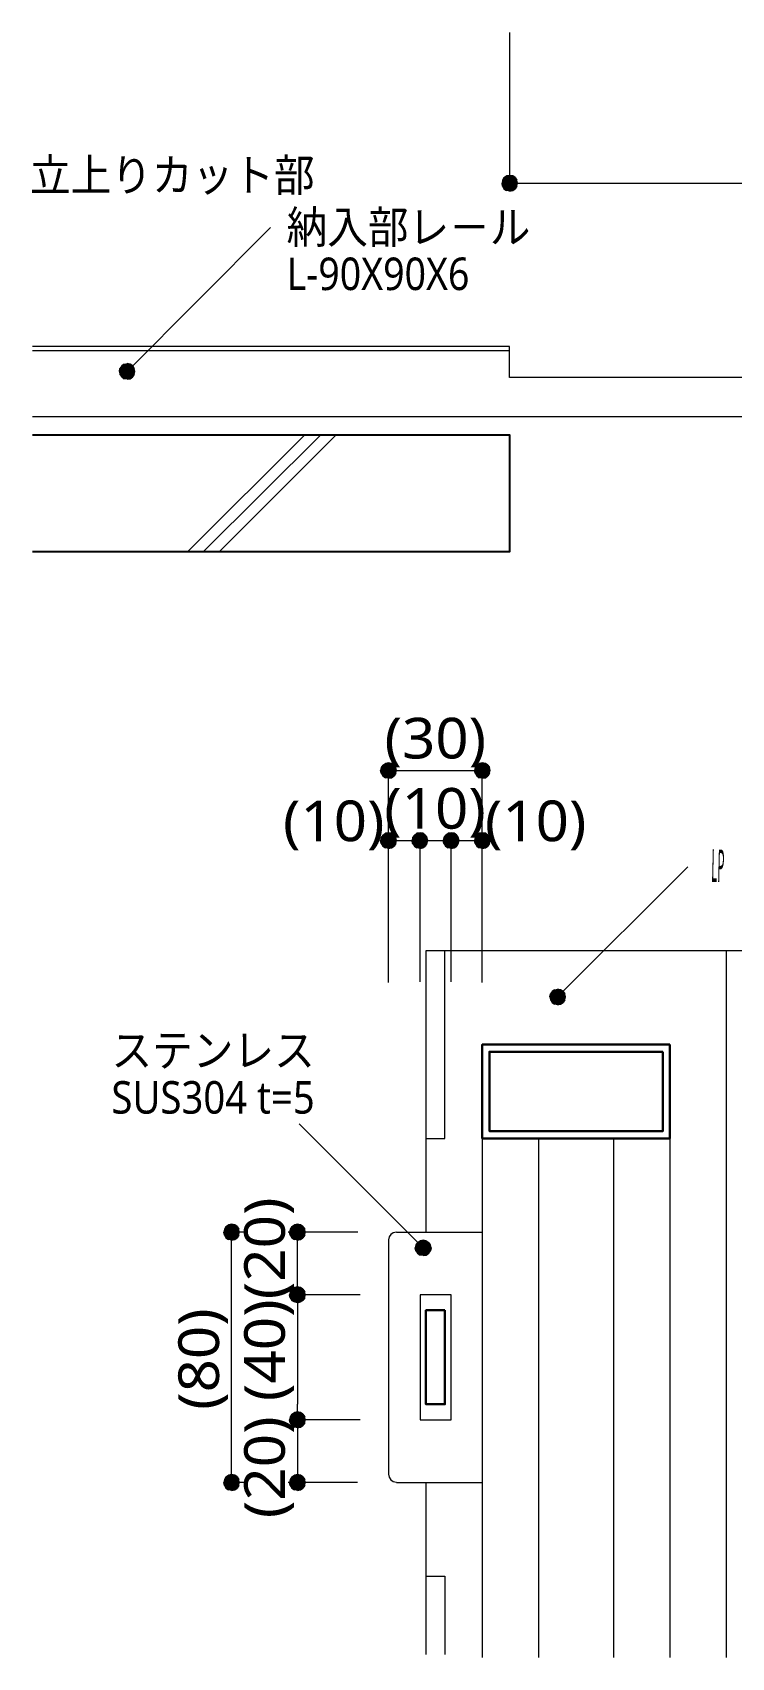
# Model space of a CAD drawing. Header units: millimetres. Extents: x 0 to 420, y 0 to 297.
# Drawn here: x 73.7 to 118.4, y 57.6 to 161.5 of the extents above; entities that cross this region are included whole.
import ezdxf
from ezdxf.enums import TextEntityAlignment as Align

# ---------------------------------------------------------------- set-up
doc = ezdxf.new("R2010")
doc.units = ezdxf.units.MM
doc.styles.add('kst32b', font='NotoSansJP-Variable.ttf')

msp = doc.modelspace()

# ---------------------------------------------------------------- hatches: boundary and pattern name
h = msp.add_hatch(color=7)
h.paths.add_polyline_path([(103.76, 152.04), (103.74, 151.85), (104.22, 151.85), (103.76, 152.04)])
h.paths.add_polyline_path([(103.74, 151.85), (104.22, 151.85), (103.76, 151.66), (103.74, 151.85)])
h.paths.add_polyline_path([(104.22, 151.85), (103.76, 151.66), (103.86, 151.49), (104.22, 151.85)])
h = msp.add_hatch(color=7)
h.paths.add_polyline_path([(104.22, 152.34), (104.03, 152.32), (104.22, 151.85), (104.22, 152.34)])
h.paths.add_polyline_path([(104.03, 152.32), (104.22, 151.85), (103.86, 152.21), (104.03, 152.32)])
h.paths.add_polyline_path([(104.22, 151.85), (103.86, 152.21), (103.76, 152.04), (104.22, 151.85)])
h = msp.add_hatch(color=7)
h.paths.add_polyline_path([(103.86, 151.49), (104.03, 151.38), (104.22, 151.85), (103.86, 151.49)])
h.paths.add_polyline_path([(104.03, 151.38), (104.22, 151.85), (104.22, 151.34), (104.03, 151.38)])
h.paths.add_polyline_path([(104.22, 151.85), (104.22, 151.34), (104.42, 151.38), (104.22, 151.85)])
for points in [[(104.42, 152.32), (104.22, 152.34), (104.22, 151.85), (104.42, 152.32)], [(79.29, 139.62), (79.42, 139.47), (79.76, 139.81), (79.29, 139.62)], [(96.67, 114.74), (96.48, 114.79), (96.48, 114.3), (96.67, 114.74)], [(102.68, 114.74), (102.47, 114.79), (102.47, 114.3), (102.68, 114.74)], [(96.67, 110.28), (96.48, 110.3), (96.48, 109.81), (96.67, 110.28)], [(98.68, 110.28), (98.49, 110.3), (98.49, 109.81), (98.68, 110.28)], [(100.67, 110.28), (100.48, 110.3), (100.48, 109.81), (100.67, 110.28)], [(102.68, 110.28), (102.47, 110.3), (102.47, 109.81), (102.68, 110.28)], [(106.83, 99.63), (106.93, 99.46), (107.29, 99.82), (106.83, 99.63)], [(86.64, 85.24), (86.44, 85.28), (86.44, 84.77), (86.64, 85.24)], [(90.85, 85.24), (90.66, 85.28), (90.66, 84.77), (90.85, 85.24)], [(98.89, 83.31), (99.06, 83.42), (98.7, 83.76), (98.89, 83.31)], [(90.85, 81.24), (90.66, 81.28), (90.66, 80.77), (90.85, 81.24)], [(90.85, 73.24), (90.66, 73.28), (90.66, 72.77), (90.85, 73.24)], [(86.64, 69.24), (86.44, 69.28), (86.44, 68.77), (86.64, 69.24)], [(90.85, 69.24), (90.66, 69.28), (90.66, 68.77), (90.85, 69.24)]]:
    msp.add_hatch(color=7).paths.add_polyline_path(points)
h = msp.add_hatch(color=7)
h.paths.add_polyline_path([(104.73, 151.85), (104.69, 152.04), (104.22, 151.85), (104.73, 151.85)])
h.paths.add_polyline_path([(104.69, 152.04), (104.22, 151.85), (104.58, 152.21), (104.69, 152.04)])
h.paths.add_polyline_path([(104.22, 151.85), (104.58, 152.21), (104.42, 152.32), (104.22, 151.85)])
h = msp.add_hatch(color=7)
h.paths.add_polyline_path([(104.42, 151.38), (104.58, 151.49), (104.22, 151.85), (104.42, 151.38)])
h.paths.add_polyline_path([(104.58, 151.49), (104.22, 151.85), (104.69, 151.66), (104.58, 151.49)])
h.paths.add_polyline_path([(104.22, 151.85), (104.69, 151.66), (104.73, 151.85), (104.22, 151.85)])
h = msp.add_hatch(color=7)
h.paths.add_polyline_path([(79.95, 140.27), (79.76, 140.31), (79.76, 139.81), (79.95, 140.27)])
h.paths.add_polyline_path([(79.76, 140.31), (79.76, 139.81), (79.57, 140.27), (79.76, 140.31)])
h.paths.add_polyline_path([(79.76, 139.81), (79.57, 140.27), (79.42, 140.17), (79.76, 139.81)])
h = msp.add_hatch(color=7)
h.paths.add_polyline_path([(79.42, 140.17), (79.29, 140), (79.76, 139.81), (79.42, 140.17)])
h.paths.add_polyline_path([(79.29, 140), (79.76, 139.81), (79.27, 139.81), (79.29, 140)])
h.paths.add_polyline_path([(79.76, 139.81), (79.27, 139.81), (79.29, 139.62), (79.76, 139.81)])
h = msp.add_hatch(color=7)
h.paths.add_polyline_path([(79.42, 139.47), (79.57, 139.34), (79.76, 139.81), (79.42, 139.47)])
h.paths.add_polyline_path([(79.57, 139.34), (79.76, 139.81), (79.76, 139.32), (79.57, 139.34)])
h.paths.add_polyline_path([(79.76, 139.81), (79.76, 139.32), (79.95, 139.34), (79.76, 139.81)])
h = msp.add_hatch(color=7)
h.paths.add_polyline_path([(80.26, 139.81), (80.22, 140), (79.76, 139.81), (80.26, 139.81)])
h.paths.add_polyline_path([(80.22, 140), (79.76, 139.81), (80.12, 140.17), (80.22, 140)])
h.paths.add_polyline_path([(79.76, 139.81), (80.12, 140.17), (79.95, 140.27), (79.76, 139.81)])
h = msp.add_hatch(color=7)
h.paths.add_polyline_path([(79.95, 139.34), (80.12, 139.47), (79.76, 139.81), (79.95, 139.34)])
h.paths.add_polyline_path([(80.12, 139.47), (79.76, 139.81), (80.22, 139.62), (80.12, 139.47)])
h.paths.add_polyline_path([(79.76, 139.81), (80.22, 139.62), (80.26, 139.81), (79.76, 139.81)])
h = msp.add_hatch(color=7)
h.paths.add_polyline_path([(96.01, 114.49), (95.97, 114.3), (96.48, 114.3), (96.01, 114.49)])
h.paths.add_polyline_path([(95.97, 114.3), (96.48, 114.3), (96.01, 114.11), (95.97, 114.3)])
h.paths.add_polyline_path([(96.48, 114.3), (96.01, 114.11), (96.12, 113.94), (96.48, 114.3)])
h = msp.add_hatch(color=7)
h.paths.add_polyline_path([(96.48, 114.79), (96.29, 114.74), (96.48, 114.3), (96.48, 114.79)])
h.paths.add_polyline_path([(96.29, 114.74), (96.48, 114.3), (96.12, 114.64), (96.29, 114.74)])
h.paths.add_polyline_path([(96.48, 114.3), (96.12, 114.64), (96.01, 114.49), (96.48, 114.3)])
h = msp.add_hatch(color=7)
h.paths.add_polyline_path([(96.12, 113.94), (96.29, 113.83), (96.48, 114.3), (96.12, 113.94)])
h.paths.add_polyline_path([(96.29, 113.83), (96.48, 114.3), (96.48, 113.79), (96.29, 113.83)])
h.paths.add_polyline_path([(96.48, 114.3), (96.48, 113.79), (96.67, 113.83), (96.48, 114.3)])
h = msp.add_hatch(color=7)
h.paths.add_polyline_path([(96.99, 114.3), (96.94, 114.49), (96.48, 114.3), (96.99, 114.3)])
h.paths.add_polyline_path([(96.94, 114.49), (96.48, 114.3), (96.84, 114.64), (96.94, 114.49)])
h.paths.add_polyline_path([(96.48, 114.3), (96.84, 114.64), (96.67, 114.74), (96.48, 114.3)])
h = msp.add_hatch(color=7)
h.paths.add_polyline_path([(96.67, 113.83), (96.84, 113.94), (96.48, 114.3), (96.67, 113.83)])
h.paths.add_polyline_path([(96.84, 113.94), (96.48, 114.3), (96.94, 114.11), (96.84, 113.94)])
h.paths.add_polyline_path([(96.48, 114.3), (96.94, 114.11), (96.99, 114.3), (96.48, 114.3)])
h = msp.add_hatch(color=7)
h.paths.add_polyline_path([(102.02, 114.49), (101.98, 114.3), (102.47, 114.3), (102.02, 114.49)])
h.paths.add_polyline_path([(101.98, 114.3), (102.47, 114.3), (102.02, 114.11), (101.98, 114.3)])
h.paths.add_polyline_path([(102.47, 114.3), (102.02, 114.11), (102.13, 113.94), (102.47, 114.3)])
h = msp.add_hatch(color=7)
h.paths.add_polyline_path([(102.47, 114.79), (102.28, 114.74), (102.47, 114.3), (102.47, 114.79)])
h.paths.add_polyline_path([(102.28, 114.74), (102.47, 114.3), (102.13, 114.64), (102.28, 114.74)])
h.paths.add_polyline_path([(102.47, 114.3), (102.13, 114.64), (102.02, 114.49), (102.47, 114.3)])
h = msp.add_hatch(color=7)
h.paths.add_polyline_path([(102.13, 113.94), (102.28, 113.83), (102.47, 114.3), (102.13, 113.94)])
h.paths.add_polyline_path([(102.28, 113.83), (102.47, 114.3), (102.47, 113.79), (102.28, 113.83)])
h.paths.add_polyline_path([(102.47, 114.3), (102.47, 113.79), (102.68, 113.83), (102.47, 114.3)])
h = msp.add_hatch(color=7)
h.paths.add_polyline_path([(102.98, 114.3), (102.93, 114.49), (102.47, 114.3), (102.98, 114.3)])
h.paths.add_polyline_path([(102.93, 114.49), (102.47, 114.3), (102.83, 114.64), (102.93, 114.49)])
h.paths.add_polyline_path([(102.47, 114.3), (102.83, 114.64), (102.68, 114.74), (102.47, 114.3)])
h = msp.add_hatch(color=7)
h.paths.add_polyline_path([(102.68, 113.83), (102.83, 113.94), (102.47, 114.3), (102.68, 113.83)])
h.paths.add_polyline_path([(102.83, 113.94), (102.47, 114.3), (102.93, 114.11), (102.83, 113.94)])
h.paths.add_polyline_path([(102.47, 114.3), (102.93, 114.11), (102.98, 114.3), (102.47, 114.3)])
h = msp.add_hatch(color=7)
h.paths.add_polyline_path([(96.48, 110.3), (96.29, 110.28), (96.48, 109.81), (96.48, 110.3)])
h.paths.add_polyline_path([(96.29, 110.28), (96.48, 109.81), (96.12, 110.15), (96.29, 110.28)])
h.paths.add_polyline_path([(96.48, 109.81), (96.12, 110.15), (96.01, 110), (96.48, 109.81)])
h = msp.add_hatch(color=7)
h.paths.add_polyline_path([(96.99, 109.81), (96.94, 110), (96.48, 109.81), (96.99, 109.81)])
h.paths.add_polyline_path([(96.94, 110), (96.48, 109.81), (96.84, 110.15), (96.94, 110)])
h.paths.add_polyline_path([(96.48, 109.81), (96.84, 110.15), (96.67, 110.28), (96.48, 109.81)])
h = msp.add_hatch(color=7)
h.paths.add_polyline_path([(98.49, 110.3), (98.28, 110.28), (98.49, 109.81), (98.49, 110.3)])
h.paths.add_polyline_path([(98.28, 110.28), (98.49, 109.81), (98.13, 110.15), (98.28, 110.28)])
h.paths.add_polyline_path([(98.49, 109.81), (98.13, 110.15), (98.02, 110), (98.49, 109.81)])
h = msp.add_hatch(color=7)
h.paths.add_polyline_path([(98.98, 109.81), (98.93, 110), (98.49, 109.81), (98.98, 109.81)])
h.paths.add_polyline_path([(98.93, 110), (98.49, 109.81), (98.83, 110.15), (98.93, 110)])
h.paths.add_polyline_path([(98.49, 109.81), (98.83, 110.15), (98.68, 110.28), (98.49, 109.81)])
h = msp.add_hatch(color=7)
h.paths.add_polyline_path([(100.48, 110.3), (100.29, 110.28), (100.48, 109.81), (100.48, 110.3)])
h.paths.add_polyline_path([(100.29, 110.28), (100.48, 109.81), (100.12, 110.15), (100.29, 110.28)])
h.paths.add_polyline_path([(100.48, 109.81), (100.12, 110.15), (100.01, 110), (100.48, 109.81)])
h = msp.add_hatch(color=7)
h.paths.add_polyline_path([(100.99, 109.81), (100.94, 110), (100.48, 109.81), (100.99, 109.81)])
h.paths.add_polyline_path([(100.94, 110), (100.48, 109.81), (100.84, 110.15), (100.94, 110)])
h.paths.add_polyline_path([(100.48, 109.81), (100.84, 110.15), (100.67, 110.28), (100.48, 109.81)])
h = msp.add_hatch(color=7)
h.paths.add_polyline_path([(102.47, 110.3), (102.28, 110.28), (102.47, 109.81), (102.47, 110.3)])
h.paths.add_polyline_path([(102.28, 110.28), (102.47, 109.81), (102.13, 110.15), (102.28, 110.28)])
h.paths.add_polyline_path([(102.47, 109.81), (102.13, 110.15), (102.02, 110), (102.47, 109.81)])
h = msp.add_hatch(color=7)
h.paths.add_polyline_path([(102.98, 109.81), (102.93, 110), (102.47, 109.81), (102.98, 109.81)])
h.paths.add_polyline_path([(102.93, 110), (102.47, 109.81), (102.83, 110.15), (102.93, 110)])
h.paths.add_polyline_path([(102.47, 109.81), (102.83, 110.15), (102.68, 110.28), (102.47, 109.81)])
h = msp.add_hatch(color=7)
h.paths.add_polyline_path([(96.01, 110), (95.97, 109.81), (96.48, 109.81), (96.01, 110)])
h.paths.add_polyline_path([(95.97, 109.81), (96.48, 109.81), (96.01, 109.62), (95.97, 109.81)])
h.paths.add_polyline_path([(96.48, 109.81), (96.01, 109.62), (96.12, 109.45), (96.48, 109.81)])
h = msp.add_hatch(color=7)
h.paths.add_polyline_path([(96.12, 109.45), (96.29, 109.35), (96.48, 109.81), (96.12, 109.45)])
h.paths.add_polyline_path([(96.29, 109.35), (96.48, 109.81), (96.48, 109.3), (96.29, 109.35)])
h.paths.add_polyline_path([(96.48, 109.81), (96.48, 109.3), (96.67, 109.35), (96.48, 109.81)])
h = msp.add_hatch(color=7)
h.paths.add_polyline_path([(96.67, 109.35), (96.84, 109.45), (96.48, 109.81), (96.67, 109.35)])
h.paths.add_polyline_path([(96.84, 109.45), (96.48, 109.81), (96.94, 109.62), (96.84, 109.45)])
h.paths.add_polyline_path([(96.48, 109.81), (96.94, 109.62), (96.99, 109.81), (96.48, 109.81)])
h = msp.add_hatch(color=7)
h.paths.add_polyline_path([(98.02, 110), (97.98, 109.81), (98.49, 109.81), (98.02, 110)])
h.paths.add_polyline_path([(97.98, 109.81), (98.49, 109.81), (98.02, 109.62), (97.98, 109.81)])
h.paths.add_polyline_path([(98.49, 109.81), (98.02, 109.62), (98.13, 109.45), (98.49, 109.81)])
h = msp.add_hatch(color=7)
h.paths.add_polyline_path([(98.13, 109.45), (98.28, 109.35), (98.49, 109.81), (98.13, 109.45)])
h.paths.add_polyline_path([(98.28, 109.35), (98.49, 109.81), (98.49, 109.3), (98.28, 109.35)])
h.paths.add_polyline_path([(98.49, 109.81), (98.49, 109.3), (98.68, 109.35), (98.49, 109.81)])
h = msp.add_hatch(color=7)
h.paths.add_polyline_path([(98.68, 109.35), (98.83, 109.45), (98.49, 109.81), (98.68, 109.35)])
h.paths.add_polyline_path([(98.83, 109.45), (98.49, 109.81), (98.93, 109.62), (98.83, 109.45)])
h.paths.add_polyline_path([(98.49, 109.81), (98.93, 109.62), (98.98, 109.81), (98.49, 109.81)])
h = msp.add_hatch(color=7)
h.paths.add_polyline_path([(100.01, 110), (99.97, 109.81), (100.48, 109.81), (100.01, 110)])
h.paths.add_polyline_path([(99.97, 109.81), (100.48, 109.81), (100.01, 109.62), (99.97, 109.81)])
h.paths.add_polyline_path([(100.48, 109.81), (100.01, 109.62), (100.12, 109.45), (100.48, 109.81)])
h = msp.add_hatch(color=7)
h.paths.add_polyline_path([(100.12, 109.45), (100.29, 109.35), (100.48, 109.81), (100.12, 109.45)])
h.paths.add_polyline_path([(100.29, 109.35), (100.48, 109.81), (100.48, 109.3), (100.29, 109.35)])
h.paths.add_polyline_path([(100.48, 109.81), (100.48, 109.3), (100.67, 109.35), (100.48, 109.81)])
h = msp.add_hatch(color=7)
h.paths.add_polyline_path([(100.67, 109.35), (100.84, 109.45), (100.48, 109.81), (100.67, 109.35)])
h.paths.add_polyline_path([(100.84, 109.45), (100.48, 109.81), (100.94, 109.62), (100.84, 109.45)])
h.paths.add_polyline_path([(100.48, 109.81), (100.94, 109.62), (100.99, 109.81), (100.48, 109.81)])
h = msp.add_hatch(color=7)
h.paths.add_polyline_path([(102.02, 110), (101.98, 109.81), (102.47, 109.81), (102.02, 110)])
h.paths.add_polyline_path([(101.98, 109.81), (102.47, 109.81), (102.02, 109.62), (101.98, 109.81)])
h.paths.add_polyline_path([(102.47, 109.81), (102.02, 109.62), (102.13, 109.45), (102.47, 109.81)])
h = msp.add_hatch(color=7)
h.paths.add_polyline_path([(102.13, 109.45), (102.28, 109.35), (102.47, 109.81), (102.13, 109.45)])
h.paths.add_polyline_path([(102.28, 109.35), (102.47, 109.81), (102.47, 109.3), (102.28, 109.35)])
h.paths.add_polyline_path([(102.47, 109.81), (102.47, 109.3), (102.68, 109.35), (102.47, 109.81)])
h = msp.add_hatch(color=7)
h.paths.add_polyline_path([(102.68, 109.35), (102.83, 109.45), (102.47, 109.81), (102.68, 109.35)])
h.paths.add_polyline_path([(102.83, 109.45), (102.47, 109.81), (102.93, 109.62), (102.83, 109.45)])
h.paths.add_polyline_path([(102.47, 109.81), (102.93, 109.62), (102.98, 109.81), (102.47, 109.81)])
h = msp.add_hatch(color=7)
h.paths.add_polyline_path([(106.93, 100.16), (106.83, 100.01), (107.29, 99.82), (106.93, 100.16)])
h.paths.add_polyline_path([(106.83, 100.01), (107.29, 99.82), (106.79, 99.82), (106.83, 100.01)])
h.paths.add_polyline_path([(107.29, 99.82), (106.79, 99.82), (106.83, 99.63), (107.29, 99.82)])
h = msp.add_hatch(color=7)
h.paths.add_polyline_path([(107.48, 100.27), (107.29, 100.31), (107.29, 99.82), (107.48, 100.27)])
h.paths.add_polyline_path([(107.29, 100.31), (107.29, 99.82), (107.1, 100.27), (107.29, 100.31)])
h.paths.add_polyline_path([(107.29, 99.82), (107.1, 100.27), (106.93, 100.16), (107.29, 99.82)])
h = msp.add_hatch(color=7)
h.paths.add_polyline_path([(106.93, 99.46), (107.1, 99.36), (107.29, 99.82), (106.93, 99.46)])
h.paths.add_polyline_path([(107.1, 99.36), (107.29, 99.82), (107.29, 99.31), (107.1, 99.36)])
h.paths.add_polyline_path([(107.29, 99.82), (107.29, 99.31), (107.48, 99.36), (107.29, 99.82)])
h = msp.add_hatch(color=7)
h.paths.add_polyline_path([(107.8, 99.82), (107.76, 100.01), (107.29, 99.82), (107.8, 99.82)])
h.paths.add_polyline_path([(107.76, 100.01), (107.29, 99.82), (107.65, 100.16), (107.76, 100.01)])
h.paths.add_polyline_path([(107.29, 99.82), (107.65, 100.16), (107.48, 100.27), (107.29, 99.82)])
h = msp.add_hatch(color=7)
h.paths.add_polyline_path([(107.48, 99.36), (107.65, 99.46), (107.29, 99.82), (107.48, 99.36)])
h.paths.add_polyline_path([(107.65, 99.46), (107.29, 99.82), (107.76, 99.63), (107.65, 99.46)])
h.paths.add_polyline_path([(107.29, 99.82), (107.76, 99.63), (107.8, 99.82), (107.29, 99.82)])
h = msp.add_hatch(color=7)
h.paths.add_polyline_path([(86.44, 85.28), (86.25, 85.24), (86.44, 84.77), (86.44, 85.28)])
h.paths.add_polyline_path([(86.25, 85.24), (86.44, 84.77), (86.08, 85.13), (86.25, 85.24)])
h.paths.add_polyline_path([(86.44, 84.77), (86.08, 85.13), (85.98, 84.96), (86.44, 84.77)])
h = msp.add_hatch(color=7)
h.paths.add_polyline_path([(86.93, 84.77), (86.91, 84.96), (86.44, 84.77), (86.93, 84.77)])
h.paths.add_polyline_path([(86.91, 84.96), (86.44, 84.77), (86.8, 85.13), (86.91, 84.96)])
h.paths.add_polyline_path([(86.44, 84.77), (86.8, 85.13), (86.64, 85.24), (86.44, 84.77)])
h = msp.add_hatch(color=7)
h.paths.add_polyline_path([(90.66, 85.28), (90.47, 85.24), (90.66, 84.77), (90.66, 85.28)])
h.paths.add_polyline_path([(90.47, 85.24), (90.66, 84.77), (90.3, 85.13), (90.47, 85.24)])
h.paths.add_polyline_path([(90.66, 84.77), (90.3, 85.13), (90.19, 84.96), (90.66, 84.77)])
h = msp.add_hatch(color=7)
h.paths.add_polyline_path([(91.14, 84.77), (91.12, 84.96), (90.66, 84.77), (91.14, 84.77)])
h.paths.add_polyline_path([(91.12, 84.96), (90.66, 84.77), (91, 85.13), (91.12, 84.96)])
h.paths.add_polyline_path([(90.66, 84.77), (91, 85.13), (90.85, 85.24), (90.66, 84.77)])
h = msp.add_hatch(color=7)
h.paths.add_polyline_path([(85.98, 84.96), (85.94, 84.77), (86.44, 84.77), (85.98, 84.96)])
h.paths.add_polyline_path([(85.94, 84.77), (86.44, 84.77), (85.98, 84.58), (85.94, 84.77)])
h.paths.add_polyline_path([(86.44, 84.77), (85.98, 84.58), (86.08, 84.41), (86.44, 84.77)])
h = msp.add_hatch(color=7)
h.paths.add_polyline_path([(86.08, 84.41), (86.25, 84.31), (86.44, 84.77), (86.08, 84.41)])
h.paths.add_polyline_path([(86.25, 84.31), (86.44, 84.77), (86.44, 84.26), (86.25, 84.31)])
h.paths.add_polyline_path([(86.44, 84.77), (86.44, 84.26), (86.64, 84.31), (86.44, 84.77)])
h = msp.add_hatch(color=7)
h.paths.add_polyline_path([(86.64, 84.31), (86.8, 84.41), (86.44, 84.77), (86.64, 84.31)])
h.paths.add_polyline_path([(86.8, 84.41), (86.44, 84.77), (86.91, 84.58), (86.8, 84.41)])
h.paths.add_polyline_path([(86.44, 84.77), (86.91, 84.58), (86.93, 84.77), (86.44, 84.77)])
h = msp.add_hatch(color=7)
h.paths.add_polyline_path([(90.19, 84.96), (90.15, 84.77), (90.66, 84.77), (90.19, 84.96)])
h.paths.add_polyline_path([(90.15, 84.77), (90.66, 84.77), (90.19, 84.58), (90.15, 84.77)])
h.paths.add_polyline_path([(90.66, 84.77), (90.19, 84.58), (90.3, 84.41), (90.66, 84.77)])
h = msp.add_hatch(color=7)
h.paths.add_polyline_path([(90.3, 84.41), (90.47, 84.31), (90.66, 84.77), (90.3, 84.41)])
h.paths.add_polyline_path([(90.47, 84.31), (90.66, 84.77), (90.66, 84.26), (90.47, 84.31)])
h.paths.add_polyline_path([(90.66, 84.77), (90.66, 84.26), (90.85, 84.31), (90.66, 84.77)])
h = msp.add_hatch(color=7)
h.paths.add_polyline_path([(90.85, 84.31), (91, 84.41), (90.66, 84.77), (90.85, 84.31)])
h.paths.add_polyline_path([(91, 84.41), (90.66, 84.77), (91.12, 84.58), (91, 84.41)])
h.paths.add_polyline_path([(90.66, 84.77), (91.12, 84.58), (91.14, 84.77), (90.66, 84.77)])
h = msp.add_hatch(color=7)
h.paths.add_polyline_path([(98.7, 84.26), (98.51, 84.22), (98.7, 83.76), (98.7, 84.26)])
h.paths.add_polyline_path([(98.51, 84.22), (98.7, 83.76), (98.34, 84.12), (98.51, 84.22)])
h.paths.add_polyline_path([(98.7, 83.76), (98.34, 84.12), (98.23, 83.95), (98.7, 83.76)])
h = msp.add_hatch(color=7)
h.paths.add_polyline_path([(99.17, 83.95), (99.06, 84.12), (98.7, 83.76), (99.17, 83.95)])
h.paths.add_polyline_path([(99.06, 84.12), (98.7, 83.76), (98.89, 84.22), (99.06, 84.12)])
h.paths.add_polyline_path([(98.7, 83.76), (98.89, 84.22), (98.7, 84.26), (98.7, 83.76)])
h = msp.add_hatch(color=7)
h.paths.add_polyline_path([(98.23, 83.95), (98.19, 83.76), (98.7, 83.76), (98.23, 83.95)])
h.paths.add_polyline_path([(98.19, 83.76), (98.7, 83.76), (98.23, 83.57), (98.19, 83.76)])
h.paths.add_polyline_path([(98.7, 83.76), (98.23, 83.57), (98.34, 83.42), (98.7, 83.76)])
h = msp.add_hatch(color=7)
h.paths.add_polyline_path([(98.34, 83.42), (98.51, 83.31), (98.7, 83.76), (98.34, 83.42)])
h.paths.add_polyline_path([(98.51, 83.31), (98.7, 83.76), (98.7, 83.27), (98.51, 83.31)])
h.paths.add_polyline_path([(98.7, 83.76), (98.7, 83.27), (98.89, 83.31), (98.7, 83.76)])
h = msp.add_hatch(color=7)
h.paths.add_polyline_path([(99.06, 83.42), (99.17, 83.57), (98.7, 83.76), (99.06, 83.42)])
h.paths.add_polyline_path([(99.17, 83.57), (98.7, 83.76), (99.21, 83.76), (99.17, 83.57)])
h.paths.add_polyline_path([(98.7, 83.76), (99.21, 83.76), (99.17, 83.95), (98.7, 83.76)])
h = msp.add_hatch(color=7)
h.paths.add_polyline_path([(90.66, 81.28), (90.47, 81.24), (90.66, 80.77), (90.66, 81.28)])
h.paths.add_polyline_path([(90.47, 81.24), (90.66, 80.77), (90.3, 81.13), (90.47, 81.24)])
h.paths.add_polyline_path([(90.66, 80.77), (90.3, 81.13), (90.19, 80.96), (90.66, 80.77)])
h = msp.add_hatch(color=7)
h.paths.add_polyline_path([(91.14, 80.77), (91.12, 80.96), (90.66, 80.77), (91.14, 80.77)])
h.paths.add_polyline_path([(91.12, 80.96), (90.66, 80.77), (91, 81.13), (91.12, 80.96)])
h.paths.add_polyline_path([(90.66, 80.77), (91, 81.13), (90.85, 81.24), (90.66, 80.77)])
h = msp.add_hatch(color=7)
h.paths.add_polyline_path([(90.19, 80.96), (90.15, 80.77), (90.66, 80.77), (90.19, 80.96)])
h.paths.add_polyline_path([(90.15, 80.77), (90.66, 80.77), (90.19, 80.58), (90.15, 80.77)])
h.paths.add_polyline_path([(90.66, 80.77), (90.19, 80.58), (90.3, 80.41), (90.66, 80.77)])
h = msp.add_hatch(color=7)
h.paths.add_polyline_path([(90.3, 80.41), (90.47, 80.31), (90.66, 80.77), (90.3, 80.41)])
h.paths.add_polyline_path([(90.47, 80.31), (90.66, 80.77), (90.66, 80.26), (90.47, 80.31)])
h.paths.add_polyline_path([(90.66, 80.77), (90.66, 80.26), (90.85, 80.31), (90.66, 80.77)])
h = msp.add_hatch(color=7)
h.paths.add_polyline_path([(90.85, 80.31), (91, 80.41), (90.66, 80.77), (90.85, 80.31)])
h.paths.add_polyline_path([(91, 80.41), (90.66, 80.77), (91.12, 80.58), (91, 80.41)])
h.paths.add_polyline_path([(90.66, 80.77), (91.12, 80.58), (91.14, 80.77), (90.66, 80.77)])
h = msp.add_hatch(color=7)
h.paths.add_polyline_path([(90.19, 72.96), (90.15, 72.77), (90.66, 72.77), (90.19, 72.96)])
h.paths.add_polyline_path([(90.15, 72.77), (90.66, 72.77), (90.19, 72.58), (90.15, 72.77)])
h.paths.add_polyline_path([(90.66, 72.77), (90.19, 72.58), (90.3, 72.41), (90.66, 72.77)])
h = msp.add_hatch(color=7)
h.paths.add_polyline_path([(90.66, 73.28), (90.47, 73.24), (90.66, 72.77), (90.66, 73.28)])
h.paths.add_polyline_path([(90.47, 73.24), (90.66, 72.77), (90.3, 73.13), (90.47, 73.24)])
h.paths.add_polyline_path([(90.66, 72.77), (90.3, 73.13), (90.19, 72.96), (90.66, 72.77)])
h = msp.add_hatch(color=7)
h.paths.add_polyline_path([(90.3, 72.41), (90.47, 72.31), (90.66, 72.77), (90.3, 72.41)])
h.paths.add_polyline_path([(90.47, 72.31), (90.66, 72.77), (90.66, 72.26), (90.47, 72.31)])
h.paths.add_polyline_path([(90.66, 72.77), (90.66, 72.26), (90.85, 72.31), (90.66, 72.77)])
h = msp.add_hatch(color=7)
h.paths.add_polyline_path([(91.14, 72.77), (91.12, 72.96), (90.66, 72.77), (91.14, 72.77)])
h.paths.add_polyline_path([(91.12, 72.96), (90.66, 72.77), (91, 73.13), (91.12, 72.96)])
h.paths.add_polyline_path([(90.66, 72.77), (91, 73.13), (90.85, 73.24), (90.66, 72.77)])
h = msp.add_hatch(color=7)
h.paths.add_polyline_path([(90.85, 72.31), (91, 72.41), (90.66, 72.77), (90.85, 72.31)])
h.paths.add_polyline_path([(91, 72.41), (90.66, 72.77), (91.12, 72.58), (91, 72.41)])
h.paths.add_polyline_path([(90.66, 72.77), (91.12, 72.58), (91.14, 72.77), (90.66, 72.77)])
h = msp.add_hatch(color=7)
h.paths.add_polyline_path([(85.98, 68.96), (85.94, 68.77), (86.44, 68.77), (85.98, 68.96)])
h.paths.add_polyline_path([(85.94, 68.77), (86.44, 68.77), (85.98, 68.58), (85.94, 68.77)])
h.paths.add_polyline_path([(86.44, 68.77), (85.98, 68.58), (86.08, 68.41), (86.44, 68.77)])
h = msp.add_hatch(color=7)
h.paths.add_polyline_path([(86.44, 69.28), (86.25, 69.24), (86.44, 68.77), (86.44, 69.28)])
h.paths.add_polyline_path([(86.25, 69.24), (86.44, 68.77), (86.08, 69.13), (86.25, 69.24)])
h.paths.add_polyline_path([(86.44, 68.77), (86.08, 69.13), (85.98, 68.96), (86.44, 68.77)])
h = msp.add_hatch(color=7)
h.paths.add_polyline_path([(86.08, 68.41), (86.25, 68.3), (86.44, 68.77), (86.08, 68.41)])
h.paths.add_polyline_path([(86.25, 68.3), (86.44, 68.77), (86.44, 68.26), (86.25, 68.3)])
h.paths.add_polyline_path([(86.44, 68.77), (86.44, 68.26), (86.64, 68.3), (86.44, 68.77)])
h = msp.add_hatch(color=7)
h.paths.add_polyline_path([(86.93, 68.77), (86.91, 68.96), (86.44, 68.77), (86.93, 68.77)])
h.paths.add_polyline_path([(86.91, 68.96), (86.44, 68.77), (86.8, 69.13), (86.91, 68.96)])
h.paths.add_polyline_path([(86.44, 68.77), (86.8, 69.13), (86.64, 69.24), (86.44, 68.77)])
h = msp.add_hatch(color=7)
h.paths.add_polyline_path([(86.64, 68.3), (86.8, 68.41), (86.44, 68.77), (86.64, 68.3)])
h.paths.add_polyline_path([(86.8, 68.41), (86.44, 68.77), (86.91, 68.58), (86.8, 68.41)])
h.paths.add_polyline_path([(86.44, 68.77), (86.91, 68.58), (86.93, 68.77), (86.44, 68.77)])
h = msp.add_hatch(color=7)
h.paths.add_polyline_path([(90.19, 68.96), (90.15, 68.77), (90.66, 68.77), (90.19, 68.96)])
h.paths.add_polyline_path([(90.15, 68.77), (90.66, 68.77), (90.19, 68.58), (90.15, 68.77)])
h.paths.add_polyline_path([(90.66, 68.77), (90.19, 68.58), (90.3, 68.41), (90.66, 68.77)])
h = msp.add_hatch(color=7)
h.paths.add_polyline_path([(90.66, 69.28), (90.47, 69.24), (90.66, 68.77), (90.66, 69.28)])
h.paths.add_polyline_path([(90.47, 69.24), (90.66, 68.77), (90.3, 69.13), (90.47, 69.24)])
h.paths.add_polyline_path([(90.66, 68.77), (90.3, 69.13), (90.19, 68.96), (90.66, 68.77)])
h = msp.add_hatch(color=7)
h.paths.add_polyline_path([(90.3, 68.41), (90.47, 68.3), (90.66, 68.77), (90.3, 68.41)])
h.paths.add_polyline_path([(90.47, 68.3), (90.66, 68.77), (90.66, 68.26), (90.47, 68.3)])
h.paths.add_polyline_path([(90.66, 68.77), (90.66, 68.26), (90.85, 68.3), (90.66, 68.77)])
h = msp.add_hatch(color=7)
h.paths.add_polyline_path([(91.14, 68.77), (91.12, 68.96), (90.66, 68.77), (91.14, 68.77)])
h.paths.add_polyline_path([(91.12, 68.96), (90.66, 68.77), (91, 69.13), (91.12, 68.96)])
h.paths.add_polyline_path([(90.66, 68.77), (91, 69.13), (90.85, 69.24), (90.66, 68.77)])
h = msp.add_hatch(color=7)
h.paths.add_polyline_path([(90.85, 68.3), (91, 68.41), (90.66, 68.77), (90.85, 68.3)])
h.paths.add_polyline_path([(91, 68.41), (90.66, 68.77), (91.12, 68.58), (91, 68.41)])
h.paths.add_polyline_path([(90.66, 68.77), (91.12, 68.58), (91.14, 68.77), (90.66, 68.77)])

# ---------------------------------------------------------------- linework, layer by layer
at = {"lineweight": 13}
for points in [[(104.22, 161.48), (104.22, 151.85), (164.23, 151.85), (164.23, 161.48)], [(79.76, 139.81), (88.94, 149.01)], [(165.73, 139.42), (104.22, 139.42), (104.22, 141.41), (73.72, 141.41)], [(104.22, 141.12), (73.72, 141.12)], [(73.72, 136.93), (165.73, 136.93)], [(83.63, 128.27), (91.12, 135.76)], [(92.14, 135.76), (84.62, 128.27)], [(85.64, 128.27), (93.13, 135.76)], [(96.48, 100.73), (96.48, 114.3)], [(96.48, 114.3), (102.47, 114.3)], [(102.47, 100.73), (102.47, 114.3)], [(96.48, 109.81), (98.49, 109.81), (100.48, 109.81), (102.47, 109.81)], [(98.49, 100.77), (98.49, 109.81)], [(100.48, 100.77), (100.48, 109.81)], [(107.29, 99.82), (115.61, 108.14)], [(98.87, 90.76), (100.08, 90.76), (100.08, 102.76)], [(119.27, 57.57), (119.27, 102.76), (98.87, 102.76), (98.87, 84.77)], [(118.07, 102.76), (118.07, 57.57)], [(98.7, 83.76), (90.76, 91.69)], [(102.47, 90.76), (102.47, 57.57)], [(106.09, 57.57), (106.09, 90.76)], [(110.87, 90.76), (110.87, 57.57)], [(114.47, 90.76), (114.47, 57.57)], [(87.23, 84.77), (86.44, 84.77)], [(86.44, 68.77), (86.44, 84.77)], [(94.51, 84.77), (90.06, 84.77)], [(94.66, 80.77), (90.66, 80.77), (90.66, 84.77)], [(96.98, 84.77), (96.78, 84.73), (96.62, 84.63), (96.52, 84.47), (96.48, 84.28)], [(96.48, 84.26), (96.48, 69.28)], [(96.99, 84.77), (102.47, 84.77)], [(90.66, 80.77), (90.66, 73.77)], [(90.66, 72.77), (90.66, 73.77)], [(90.66, 72.77), (90.66, 68.77)], [(94.66, 72.77), (90.66, 72.77)], [(87.23, 68.77), (86.44, 68.77)], [(94.49, 68.77), (90.06, 68.77)], [(96.48, 69.29), (96.52, 69.1), (96.62, 68.94), (96.78, 68.83), (96.98, 68.79)], [(96.99, 68.77), (102.47, 68.77)], [(98.87, 68.77), (98.87, 57.76)], [(98.87, 62.78), (100.08, 62.78), (100.08, 57.76)]]:
    msp.add_lwpolyline(points, dxfattribs=at)
at = {"lineweight": 0}
for points in [[(103.76, 152.04), (103.74, 151.85), (104.22, 151.85)], [(103.74, 151.85), (104.22, 151.85), (103.76, 151.66)], [(104.22, 151.85), (103.86, 152.21), (103.76, 152.04)], [(104.22, 151.85), (103.76, 151.66), (103.86, 151.49)], [(104.03, 152.32), (104.22, 151.85), (103.86, 152.21)], [(103.86, 151.49), (104.03, 151.38), (104.22, 151.85)], [(104.22, 152.34), (104.03, 152.32), (104.22, 151.85)], [(104.03, 151.38), (104.22, 151.85), (104.22, 151.34)], [(104.42, 152.32), (104.22, 152.34), (104.22, 151.85)], [(104.22, 151.85), (104.58, 152.21), (104.42, 152.32)], [(104.69, 152.04), (104.22, 151.85), (104.58, 152.21)], [(104.73, 151.85), (104.69, 152.04), (104.22, 151.85)], [(104.22, 151.85), (104.22, 151.34), (104.42, 151.38)], [(104.42, 151.38), (104.58, 151.49), (104.22, 151.85)], [(104.58, 151.49), (104.22, 151.85), (104.69, 151.66)], [(104.22, 151.85), (104.69, 151.66), (104.73, 151.85)], [(79.76, 140.31), (79.76, 139.81), (79.57, 140.27)], [(79.95, 140.27), (79.76, 140.31), (79.76, 139.81)], [(79.29, 140), (79.76, 139.81), (79.27, 139.81)], [(79.76, 139.81), (79.27, 139.81), (79.29, 139.62)], [(79.42, 140.17), (79.29, 140), (79.76, 139.81)], [(79.29, 139.62), (79.42, 139.47), (79.76, 139.81)], [(79.76, 139.81), (79.57, 140.27), (79.42, 140.17)], [(79.42, 139.47), (79.57, 139.34), (79.76, 139.81)], [(79.57, 139.34), (79.76, 139.81), (79.76, 139.32)], [(79.76, 139.81), (80.12, 140.17), (79.95, 140.27)], [(80.22, 140), (79.76, 139.81), (80.12, 140.17)], [(80.26, 139.81), (80.22, 140), (79.76, 139.81)], [(79.76, 139.81), (79.76, 139.32), (79.95, 139.34)], [(79.95, 139.34), (80.12, 139.47), (79.76, 139.81)], [(80.12, 139.47), (79.76, 139.81), (80.22, 139.62)], [(79.76, 139.81), (80.22, 139.62), (80.26, 139.81)], [(96.01, 114.49), (95.97, 114.3), (96.48, 114.3)], [(95.97, 114.3), (96.48, 114.3), (96.01, 114.11)], [(96.48, 114.3), (96.12, 114.64), (96.01, 114.49)], [(96.48, 114.3), (96.01, 114.11), (96.12, 113.94)], [(96.29, 114.74), (96.48, 114.3), (96.12, 114.64)], [(96.12, 113.94), (96.29, 113.83), (96.48, 114.3)], [(96.48, 114.79), (96.29, 114.74), (96.48, 114.3)], [(96.29, 113.83), (96.48, 114.3), (96.48, 113.79)], [(96.67, 114.74), (96.48, 114.79), (96.48, 114.3)], [(96.48, 114.3), (96.84, 114.64), (96.67, 114.74)], [(96.94, 114.49), (96.48, 114.3), (96.84, 114.64)], [(96.99, 114.3), (96.94, 114.49), (96.48, 114.3)], [(96.48, 114.3), (96.48, 113.79), (96.67, 113.83)], [(96.67, 113.83), (96.84, 113.94), (96.48, 114.3)], [(96.84, 113.94), (96.48, 114.3), (96.94, 114.11)], [(96.48, 114.3), (96.94, 114.11), (96.99, 114.3)], [(102.02, 114.49), (101.98, 114.3), (102.47, 114.3)], [(101.98, 114.3), (102.47, 114.3), (102.02, 114.11)], [(102.47, 114.3), (102.13, 114.64), (102.02, 114.49)], [(102.47, 114.3), (102.02, 114.11), (102.13, 113.94)], [(102.28, 114.74), (102.47, 114.3), (102.13, 114.64)], [(102.13, 113.94), (102.28, 113.83), (102.47, 114.3)], [(102.47, 114.79), (102.28, 114.74), (102.47, 114.3)], [(102.28, 113.83), (102.47, 114.3), (102.47, 113.79)], [(102.68, 114.74), (102.47, 114.79), (102.47, 114.3)], [(102.47, 114.3), (102.83, 114.64), (102.68, 114.74)], [(102.93, 114.49), (102.47, 114.3), (102.83, 114.64)], [(102.98, 114.3), (102.93, 114.49), (102.47, 114.3)], [(102.47, 114.3), (102.47, 113.79), (102.68, 113.83)], [(102.68, 113.83), (102.83, 113.94), (102.47, 114.3)], [(102.83, 113.94), (102.47, 114.3), (102.93, 114.11)], [(102.47, 114.3), (102.93, 114.11), (102.98, 114.3)], [(96.48, 109.81), (96.12, 110.15), (96.01, 110)], [(96.29, 110.28), (96.48, 109.81), (96.12, 110.15)], [(96.48, 110.3), (96.29, 110.28), (96.48, 109.81)], [(96.67, 110.28), (96.48, 110.3), (96.48, 109.81)], [(96.48, 109.81), (96.84, 110.15), (96.67, 110.28)], [(96.94, 110), (96.48, 109.81), (96.84, 110.15)], [(98.49, 109.81), (98.13, 110.15), (98.02, 110)], [(98.28, 110.28), (98.49, 109.81), (98.13, 110.15)], [(98.49, 110.3), (98.28, 110.28), (98.49, 109.81)], [(98.68, 110.28), (98.49, 110.3), (98.49, 109.81)], [(98.49, 109.81), (98.83, 110.15), (98.68, 110.28)], [(98.93, 110), (98.49, 109.81), (98.83, 110.15)], [(100.48, 109.81), (100.12, 110.15), (100.01, 110)], [(100.29, 110.28), (100.48, 109.81), (100.12, 110.15)], [(100.48, 110.3), (100.29, 110.28), (100.48, 109.81)], [(100.67, 110.28), (100.48, 110.3), (100.48, 109.81)], [(100.48, 109.81), (100.84, 110.15), (100.67, 110.28)], [(100.94, 110), (100.48, 109.81), (100.84, 110.15)], [(102.47, 109.81), (102.13, 110.15), (102.02, 110)], [(102.28, 110.28), (102.47, 109.81), (102.13, 110.15)], [(102.47, 110.3), (102.28, 110.28), (102.47, 109.81)], [(102.68, 110.28), (102.47, 110.3), (102.47, 109.81)], [(102.47, 109.81), (102.83, 110.15), (102.68, 110.28)], [(102.93, 110), (102.47, 109.81), (102.83, 110.15)], [(96.01, 110), (95.97, 109.81), (96.48, 109.81)], [(95.97, 109.81), (96.48, 109.81), (96.01, 109.62)], [(96.48, 109.81), (96.01, 109.62), (96.12, 109.45)], [(96.12, 109.45), (96.29, 109.35), (96.48, 109.81)], [(96.29, 109.35), (96.48, 109.81), (96.48, 109.3)], [(96.99, 109.81), (96.94, 110), (96.48, 109.81)], [(96.48, 109.81), (96.48, 109.3), (96.67, 109.35)], [(96.67, 109.35), (96.84, 109.45), (96.48, 109.81)], [(96.84, 109.45), (96.48, 109.81), (96.94, 109.62)], [(96.48, 109.81), (96.94, 109.62), (96.99, 109.81)], [(98.02, 110), (97.98, 109.81), (98.49, 109.81)], [(97.98, 109.81), (98.49, 109.81), (98.02, 109.62)], [(98.49, 109.81), (98.02, 109.62), (98.13, 109.45)], [(98.13, 109.45), (98.28, 109.35), (98.49, 109.81)], [(98.28, 109.35), (98.49, 109.81), (98.49, 109.3)], [(98.98, 109.81), (98.93, 110), (98.49, 109.81)], [(98.49, 109.81), (98.49, 109.3), (98.68, 109.35)], [(98.68, 109.35), (98.83, 109.45), (98.49, 109.81)], [(98.83, 109.45), (98.49, 109.81), (98.93, 109.62)], [(98.49, 109.81), (98.93, 109.62), (98.98, 109.81)], [(100.01, 110), (99.97, 109.81), (100.48, 109.81)], [(99.97, 109.81), (100.48, 109.81), (100.01, 109.62)], [(100.48, 109.81), (100.01, 109.62), (100.12, 109.45)], [(100.12, 109.45), (100.29, 109.35), (100.48, 109.81)], [(100.29, 109.35), (100.48, 109.81), (100.48, 109.3)], [(100.99, 109.81), (100.94, 110), (100.48, 109.81)], [(100.48, 109.81), (100.48, 109.3), (100.67, 109.35)], [(100.67, 109.35), (100.84, 109.45), (100.48, 109.81)], [(100.84, 109.45), (100.48, 109.81), (100.94, 109.62)], [(100.48, 109.81), (100.94, 109.62), (100.99, 109.81)], [(102.02, 110), (101.98, 109.81), (102.47, 109.81)], [(101.98, 109.81), (102.47, 109.81), (102.02, 109.62)], [(102.47, 109.81), (102.02, 109.62), (102.13, 109.45)], [(102.13, 109.45), (102.28, 109.35), (102.47, 109.81)], [(102.28, 109.35), (102.47, 109.81), (102.47, 109.3)], [(102.98, 109.81), (102.93, 110), (102.47, 109.81)], [(102.47, 109.81), (102.47, 109.3), (102.68, 109.35)], [(102.68, 109.35), (102.83, 109.45), (102.47, 109.81)], [(102.83, 109.45), (102.47, 109.81), (102.93, 109.62)], [(102.47, 109.81), (102.93, 109.62), (102.98, 109.81)], [(106.83, 100.01), (107.29, 99.82), (106.79, 99.82)], [(107.29, 99.82), (106.79, 99.82), (106.83, 99.63)], [(106.93, 100.16), (106.83, 100.01), (107.29, 99.82)], [(106.83, 99.63), (106.93, 99.46), (107.29, 99.82)], [(107.29, 99.82), (107.1, 100.27), (106.93, 100.16)], [(106.93, 99.46), (107.1, 99.36), (107.29, 99.82)], [(107.29, 100.31), (107.29, 99.82), (107.1, 100.27)], [(107.1, 99.36), (107.29, 99.82), (107.29, 99.31)], [(107.48, 100.27), (107.29, 100.31), (107.29, 99.82)], [(107.29, 99.82), (107.65, 100.16), (107.48, 100.27)], [(107.76, 100.01), (107.29, 99.82), (107.65, 100.16)], [(107.8, 99.82), (107.76, 100.01), (107.29, 99.82)], [(107.29, 99.82), (107.29, 99.31), (107.48, 99.36)], [(107.48, 99.36), (107.65, 99.46), (107.29, 99.82)], [(107.65, 99.46), (107.29, 99.82), (107.76, 99.63)], [(107.29, 99.82), (107.76, 99.63), (107.8, 99.82)], [(86.25, 85.24), (86.44, 84.77), (86.08, 85.13)], [(86.44, 85.28), (86.25, 85.24), (86.44, 84.77)], [(86.64, 85.24), (86.44, 85.28), (86.44, 84.77)], [(86.44, 84.77), (86.8, 85.13), (86.64, 85.24)], [(90.47, 85.24), (90.66, 84.77), (90.3, 85.13)], [(90.66, 85.28), (90.47, 85.24), (90.66, 84.77)], [(90.85, 85.24), (90.66, 85.28), (90.66, 84.77)], [(90.66, 84.77), (91, 85.13), (90.85, 85.24)], [(85.98, 84.96), (85.94, 84.77), (86.44, 84.77)], [(85.94, 84.77), (86.44, 84.77), (85.98, 84.58)], [(86.44, 84.77), (86.08, 85.13), (85.98, 84.96)], [(86.44, 84.77), (85.98, 84.58), (86.08, 84.41)], [(86.08, 84.41), (86.25, 84.31), (86.44, 84.77)], [(86.25, 84.31), (86.44, 84.77), (86.44, 84.26)], [(86.91, 84.96), (86.44, 84.77), (86.8, 85.13)], [(86.93, 84.77), (86.91, 84.96), (86.44, 84.77)], [(86.44, 84.77), (86.44, 84.26), (86.64, 84.31)], [(86.64, 84.31), (86.8, 84.41), (86.44, 84.77)], [(86.8, 84.41), (86.44, 84.77), (86.91, 84.58)], [(86.44, 84.77), (86.91, 84.58), (86.93, 84.77)], [(90.19, 84.96), (90.15, 84.77), (90.66, 84.77)], [(90.15, 84.77), (90.66, 84.77), (90.19, 84.58)], [(90.66, 84.77), (90.3, 85.13), (90.19, 84.96)], [(90.66, 84.77), (90.19, 84.58), (90.3, 84.41)], [(90.3, 84.41), (90.47, 84.31), (90.66, 84.77)], [(90.47, 84.31), (90.66, 84.77), (90.66, 84.26)], [(91.12, 84.96), (90.66, 84.77), (91, 85.13)], [(91.14, 84.77), (91.12, 84.96), (90.66, 84.77)], [(90.66, 84.77), (90.66, 84.26), (90.85, 84.31)], [(90.85, 84.31), (91, 84.41), (90.66, 84.77)], [(91, 84.41), (90.66, 84.77), (91.12, 84.58)], [(90.66, 84.77), (91.12, 84.58), (91.14, 84.77)], [(98.51, 84.22), (98.7, 83.76), (98.34, 84.12)], [(98.7, 84.26), (98.51, 84.22), (98.7, 83.76)], [(98.7, 83.76), (98.89, 84.22), (98.7, 84.26)], [(99.06, 84.12), (98.7, 83.76), (98.89, 84.22)], [(98.23, 83.95), (98.19, 83.76), (98.7, 83.76)], [(98.19, 83.76), (98.7, 83.76), (98.23, 83.57)], [(98.7, 83.76), (98.34, 84.12), (98.23, 83.95)], [(98.7, 83.76), (98.23, 83.57), (98.34, 83.42)], [(98.34, 83.42), (98.51, 83.31), (98.7, 83.76)], [(98.51, 83.31), (98.7, 83.76), (98.7, 83.27)], [(99.17, 83.95), (99.06, 84.12), (98.7, 83.76)], [(98.7, 83.76), (99.21, 83.76), (99.17, 83.95)], [(99.06, 83.42), (99.17, 83.57), (98.7, 83.76)], [(99.17, 83.57), (98.7, 83.76), (99.21, 83.76)], [(98.7, 83.76), (98.7, 83.27), (98.89, 83.31)], [(98.89, 83.31), (99.06, 83.42), (98.7, 83.76)], [(90.66, 80.77), (90.3, 81.13), (90.19, 80.96)], [(90.47, 81.24), (90.66, 80.77), (90.3, 81.13)], [(90.66, 81.28), (90.47, 81.24), (90.66, 80.77)], [(90.85, 81.24), (90.66, 81.28), (90.66, 80.77)], [(90.66, 80.77), (91, 81.13), (90.85, 81.24)], [(91.12, 80.96), (90.66, 80.77), (91, 81.13)], [(90.19, 80.96), (90.15, 80.77), (90.66, 80.77)], [(90.15, 80.77), (90.66, 80.77), (90.19, 80.58)], [(90.66, 80.77), (90.19, 80.58), (90.3, 80.41)], [(90.3, 80.41), (90.47, 80.31), (90.66, 80.77)], [(90.47, 80.31), (90.66, 80.77), (90.66, 80.26)], [(91.14, 80.77), (91.12, 80.96), (90.66, 80.77)], [(90.66, 80.77), (90.66, 80.26), (90.85, 80.31)], [(90.85, 80.31), (91, 80.41), (90.66, 80.77)], [(91, 80.41), (90.66, 80.77), (91.12, 80.58)], [(90.66, 80.77), (91.12, 80.58), (91.14, 80.77)], [(90.19, 72.96), (90.15, 72.77), (90.66, 72.77)], [(90.15, 72.77), (90.66, 72.77), (90.19, 72.58)], [(90.66, 72.77), (90.3, 73.13), (90.19, 72.96)], [(90.66, 72.77), (90.19, 72.58), (90.3, 72.41)], [(90.47, 73.24), (90.66, 72.77), (90.3, 73.13)], [(90.3, 72.41), (90.47, 72.31), (90.66, 72.77)], [(90.66, 73.28), (90.47, 73.24), (90.66, 72.77)], [(90.47, 72.31), (90.66, 72.77), (90.66, 72.26)], [(90.85, 73.24), (90.66, 73.28), (90.66, 72.77)], [(90.66, 72.77), (91, 73.13), (90.85, 73.24)], [(91.12, 72.96), (90.66, 72.77), (91, 73.13)], [(91.14, 72.77), (91.12, 72.96), (90.66, 72.77)], [(90.66, 72.77), (90.66, 72.26), (90.85, 72.31)], [(90.85, 72.31), (91, 72.41), (90.66, 72.77)], [(91, 72.41), (90.66, 72.77), (91.12, 72.58)], [(90.66, 72.77), (91.12, 72.58), (91.14, 72.77)], [(85.98, 68.96), (85.94, 68.77), (86.44, 68.77)], [(85.94, 68.77), (86.44, 68.77), (85.98, 68.58)], [(86.44, 68.77), (86.08, 69.13), (85.98, 68.96)], [(86.44, 68.77), (85.98, 68.58), (86.08, 68.41)], [(86.25, 69.24), (86.44, 68.77), (86.08, 69.13)], [(86.08, 68.41), (86.25, 68.3), (86.44, 68.77)], [(86.44, 69.28), (86.25, 69.24), (86.44, 68.77)], [(86.25, 68.3), (86.44, 68.77), (86.44, 68.26)], [(86.64, 69.24), (86.44, 69.28), (86.44, 68.77)], [(86.44, 68.77), (86.8, 69.13), (86.64, 69.24)], [(86.91, 68.96), (86.44, 68.77), (86.8, 69.13)], [(86.93, 68.77), (86.91, 68.96), (86.44, 68.77)], [(86.44, 68.77), (86.44, 68.26), (86.64, 68.3)], [(86.64, 68.3), (86.8, 68.41), (86.44, 68.77)], [(86.8, 68.41), (86.44, 68.77), (86.91, 68.58)], [(86.44, 68.77), (86.91, 68.58), (86.93, 68.77)], [(90.19, 68.96), (90.15, 68.77), (90.66, 68.77)], [(90.15, 68.77), (90.66, 68.77), (90.19, 68.58)], [(90.66, 68.77), (90.3, 69.13), (90.19, 68.96)], [(90.66, 68.77), (90.19, 68.58), (90.3, 68.41)], [(90.47, 69.24), (90.66, 68.77), (90.3, 69.13)], [(90.3, 68.41), (90.47, 68.3), (90.66, 68.77)], [(90.66, 69.28), (90.47, 69.24), (90.66, 68.77)], [(90.47, 68.3), (90.66, 68.77), (90.66, 68.26)], [(90.85, 69.24), (90.66, 69.28), (90.66, 68.77)], [(90.66, 68.77), (91, 69.13), (90.85, 69.24)], [(91.12, 68.96), (90.66, 68.77), (91, 69.13)], [(91.14, 68.77), (91.12, 68.96), (90.66, 68.77)], [(90.66, 68.77), (90.66, 68.26), (90.85, 68.3)], [(90.85, 68.3), (91, 68.41), (90.66, 68.77)], [(91, 68.41), (90.66, 68.77), (91.12, 68.58)], [(90.66, 68.77), (91.12, 68.58), (91.14, 68.77)]]:
    msp.add_lwpolyline(points, close=True, dxfattribs=at)
at = {"lineweight": 25}
msp.add_lwpolyline([(73.72, 135.76), (104.22, 135.76), (104.22, 128.27), (73.72, 128.27)], dxfattribs=at)
at = {"lineweight": 30}
for points in [[(114.47, 96.77), (102.47, 96.77), (102.47, 90.76), (114.47, 90.76)], [(114.02, 96.31), (102.93, 96.31), (102.93, 91.23), (114.02, 91.23)], [(100.08, 79.78), (98.87, 79.78), (98.87, 73.77), (100.08, 73.77)]]:
    msp.add_lwpolyline(points, close=True, dxfattribs=at)
at = {"lineweight": 13}
msp.add_lwpolyline([(100.48, 80.77), (98.49, 80.77), (98.49, 72.77), (100.48, 72.77)], close=True, dxfattribs=at)

# ---------------------------------------------------------------- texts
at = {"style": 'kst32b'}
for s, height, p, p2 in [('立上りカット部', 2.079, (73.55, 151.32), (91.75, 151.32)), ('納入部レ－ル', 2.079, (89.96, 148), (105.55, 148)), ('L-90X90X6', 2.079, (89.96, 145.01), (101.65, 145.01)), ('(30)', 2.599, (96.22, 115.06), (102.72, 115.06)), ('(10)', 2.599, (89.73, 109.77), (96.22, 109.77)), ('(10)', 2.599, (96.2, 110.57), (102.7, 110.57)), ('(10)', 2.599, (102.64, 109.77), (109.13, 109.77)), ('LP', 2.079, (117.09, 107.17), (117.93, 107.15)), ('ステンレス', 2.079, (78.76, 95.36), (91.76, 95.36)), ('SUS304 t=5', 2.079, (78.76, 92.35), (91.76, 92.35)), ('(20) (40)(20)', 2.5989, (89.85, 66.48), (89.85, 86.99)), ('(80)', 2.599, (85.64, 73.41), (85.64, 79.9))]:
    msp.add_text(s, height=height, dxfattribs=at).set_placement(p, p2, align=Align.FIT)

doc.saveas('drawing.dxf')
